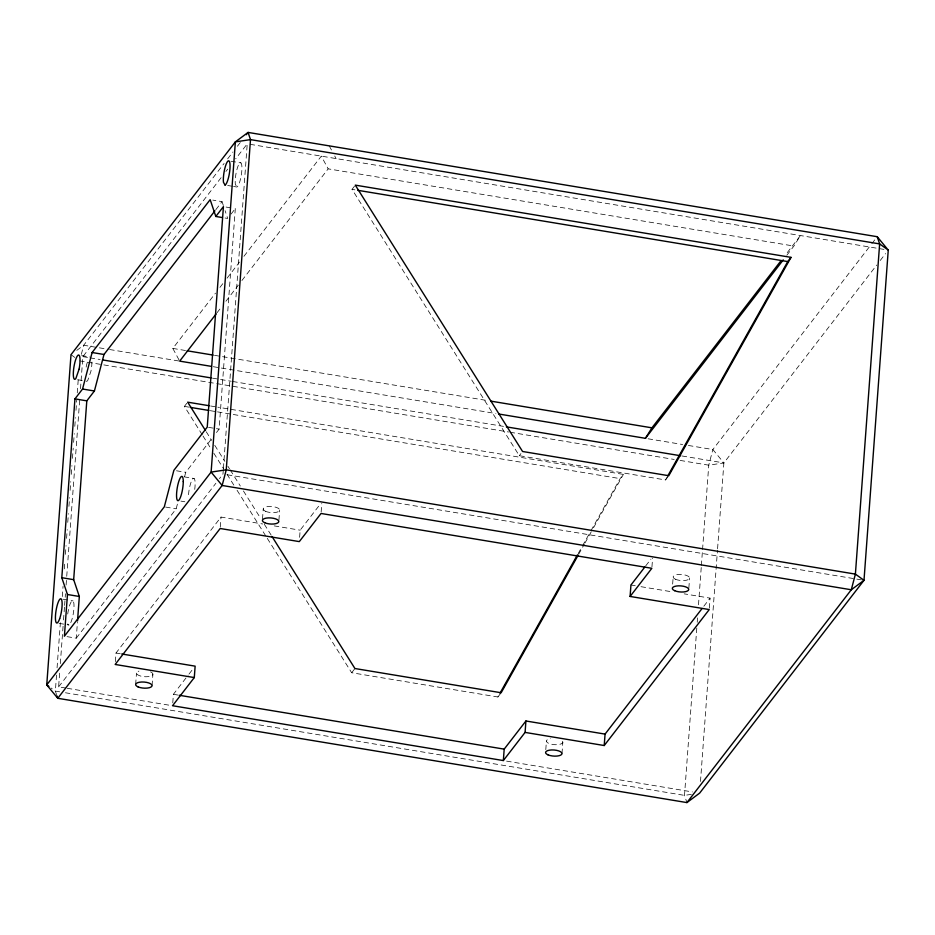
<?xml version="1.0" encoding="UTF-8"?>
<svg xmlns="http://www.w3.org/2000/svg" width="935" height="935" viewBox="0 0 935 935"><rect width="100%" height="100%" fill="white"/><g stroke="black" fill="none" stroke-linecap="round" stroke-linejoin="round"><path stroke-width="0.7" stroke-dasharray="4.67 3.51" d="M56.532 675.093L55.364 691.094L56.567 694.693M57.07 667.812L60.378 622.722M62.306 596.542L63.054 586.35M64.328 568.901L64.866 561.619M65.403 554.35L66.046 545.619M66.572 538.35L67.215 529.619M67.752 522.349L68.395 513.619M68.921 506.349L69.564 497.619M70.102 490.349L70.744 481.618M71.27 474.349L71.913 465.618M72.451 458.349L73.199 448.157M73.631 442.349L74.262 433.618M74.8 426.337L75.443 417.618M75.98 410.336L76.728 400.157M77.254 392.887L78.435 376.887M65.824 688.067L58.624 686.863L59.793 670.862M60.331 663.593L63.112 625.772M63.533 619.952L64.492 606.862M64.608 605.401L65.462 593.772M66.093 585.041L66.63 577.772M66.736 576.311L79.767 398.848M80.515 388.668L82.864 356.656L222.355 176.06M67.028 636.641L76.261 638.173L77.43 622.359M115.367 661.606L115.998 653.027L221.011 517.067L262.735 523.986M135.645 684.56L136.487 673.13M152.066 685.635L152.896 674.205M172.765 702.875L173.396 694.296L188.18 675.163M216.476 432.508L219.106 429.107L235.304 208.587L232.663 208.143M223.313 469.686L222.986 474.057L219.433 478.65M223.418 468.236L247.237 143.85L235.69 158.798M220.274 527.059L221.011 517.067M262.513 519.007L263.238 509.014M278.922 520.082L279.659 510.089M299.621 537.321L300.147 530.18L320.144 504.292M321.149 512.029L321.78 503.462M545.795 749.648L546.414 741.081M561.993 753.587L562.835 742.156M651.952 566.867L652.583 558.3M672.651 584.106L673.177 576.965M688.85 588.033L689.586 578.04M696.785 628.098L684.502 795.381L686.921 802.581M697.218 622.278L697.533 617.906M698.492 604.816L701.273 566.996M701.379 565.546L702.442 550.995M702.559 549.546L708.753 465.174L712.856 449.525L870.999 244.76M709.349 608.136L710.074 598.131L684.175 593.842M700.49 781.485L717.472 550.201M717.577 548.74L723.877 462.918L876.703 265.061M81.322 354.365L83.706 345.237L224.084 163.473M76.261 638.173L176.166 508.827L177.638 503.205M184.627 476.523L185.738 472.304L211.205 439.333M267.27 538.338L351.677 672.744L497.887 696.984L499.302 694.448M578.192 553.52L581.745 547.174M582.458 545.911L590.277 531.945M590.978 530.671L620.127 478.626L623.388 474.396L217.867 407.181M578.613 554.385L584.293 544.228M585.006 542.954L592.825 528.988M593.538 527.714L623.388 474.396M354.482 186.194L352.027 189.361L519.311 455.707L665.51 479.947L666.935 477.399M786.814 255.267L793.92 246.057L800.442 235.573L785.318 255.138M227.637 158.88L232.967 151.973M237.42 146.222L241.861 140.472M225.919 171.456L227.696 169.153M215.833 209.674L222.039 201.633L212.806 200.102M231.074 214.057L235.304 208.587M178.982 359.846L172.811 348.416L215.494 293.146M219.935 287.396L223.488 282.791M227.053 278.186L239.5 262.069M243.941 256.307L321.301 156.145L328.162 168.849L793.92 246.057M217.013 312.757L220.578 308.153M225.908 301.245L238.355 285.128M241.908 280.523L328.162 168.849M202.217 434.752L184.405 406.398L187.666 402.167M58.624 686.863L215.88 483.255M189.045 674.03L192.528 669.53M351.677 672.744L354.938 668.525M519.311 455.707L520.935 453.592M497.887 696.984L501.148 692.753M665.51 479.947L667.964 476.78M871.887 243.614L875.44 239.009M880.256 260.456L885.585 253.549M645.723 565.874L650.947 559.118M703.845 606.207L710.074 598.131M76.775 350.391L83.706 345.237L108.18 349.293M688.37 445.469L712.856 449.525L723.877 462.918L708.753 465.174L679.955 460.394M691.374 794.353L684.502 795.381L65.438 692.765M250.101 144.317L883.937 249.388M230.992 161.229L240.926 162.889M352.027 189.361L354.903 189.828M227.684 185.492L232.955 186.369M233.575 186.462L236.906 187.023A12.342 2.735 -80.6 0 0 241.826 170.673A12.342 2.735 -80.6 0 0 238.53 164.946A12.342 2.735 -80.6 0 0 235.316 184.265L236.906 187.023M226.071 207.056L231.342 207.932M225.054 217.995L227.696 218.439L225.09 210.679M172.811 348.416L185.761 350.555M214.536 355.335L487.918 400.647M109.617 349.526L178.725 360.98M213.285 366.707L495.924 413.539M648.06 438.784L682.62 444.511M81.672 355.592L90.204 356.995M82.864 356.656L88.626 357.614M90.076 357.86L100.15 359.531M212.514 378.149L231.237 381.258M232.675 381.492L503.486 426.383M682.106 455.988L723.877 462.918M79.604 360.887L508.628 432.005M510.078 432.239L674.193 459.447M77.663 379.727L83.554 380.697M210.667 405.989L216.429 406.935M184.405 406.398L188.718 407.111M210.281 410.687L216.043 411.634M217.481 411.879L231.857 414.263M233.294 414.497L620.127 478.626M208.552 427.353L215.155 428.44M216.476 428.662L219.106 429.107M227.31 474.77L855.361 578.87M856.799 579.116L862.561 580.074M176.505 470.784L185.738 472.304M184.195 476.85L194.141 478.498M180.887 501.102L184.849 501.768M165.624 507.074L176.166 508.827M274.247 525.891L300.147 530.18M630.938 585.018L635.262 585.731M641.013 586.689L672.662 591.937M63.066 599.218L73 600.866M59.057 623.353L68.991 625.012M115.998 653.027L120.311 653.752M173.396 694.296L177.708 695.021M67.262 688.3L172.414 705.726M506.606 761.125L692.426 791.933M59.676 691.806L55.364 691.094L51.051 687.996M71.002 354.692L75.303 357.789M206.249 431.771L211.672 440.397M214.769 445.329L224.832 461.364M227.93 466.296L229.484 468.762M230.255 469.989L240.318 486.025M243.427 490.957L260.456 518.083M264.336 524.255L271.302 535.346M202.988 435.99L210.737 448.321M213.834 453.253L223.897 469.288M226.995 474.22L233.96 485.312M237.058 490.244L266.487 537.099M329.237 145.872L331.983 150.956M334.73 156.04L336.097 158.576M222.039 201.633L223.348 205.501M91.91 362.09A12.342 2.735 -80.6 0 1 90.952 371.183L87.703 380.557A12.342 2.735 -80.6 0 1 86.195 381.129M86.137 367.069A12.342 2.735 -80.6 0 1 87.645 361.342M194.714 489.391A12.342 2.735 -80.6 0 0 195.041 486.282L195.146 483.477A12.342 2.735 -80.6 0 0 192.622 479.082A12.342 2.735 -80.6 0 0 188.847 491.635L188.519 494.732A12.342 2.735 -80.6 0 0 188.414 497.549M562.566 741.35A8.228 3.05 4.2 0 1 557.389 744.681A8.228 3.05 4.2 0 1 547.162 742.425A8.228 3.05 4.2 0 1 550.563 738.697M150.535 671.891A8.228 3.05 4.2 0 1 150.465 676.215A8.228 3.05 4.2 0 1 138.859 675.444A8.228 3.05 4.2 0 1 138.929 671.12M67.717 614.003A12.342 2.735 -80.6 0 1 72.79 600.737A12.342 2.735 -80.6 0 1 72.837 615.978A12.342 2.735 -80.6 0 1 67.752 623.937M675.538 579.279A8.228 3.05 4.2 0 0 689.294 578.812A8.228 3.05 4.2 0 0 679.301 574.406A8.228 3.05 4.2 0 0 675.538 579.279M265.61 511.328A8.228 3.05 4.2 0 0 279.366 510.861A8.228 3.05 4.2 0 0 269.373 506.454A8.228 3.05 4.2 0 0 265.61 511.328"/><path stroke-width="1.4" d="M215.821 216.464L223.43 206.612L207.243 427.131L173.863 470.34L164.303 506.852L64.398 636.209L67.46 594.508L61.803 577.69L74.94 398.883L82.549 389.03L92.109 352.518L210.165 199.658L215.821 216.464L222.413 217.563M77.535 620.922L79.323 596.472L73.678 579.665L86.803 400.846L94.412 390.994L103.984 354.482L214.945 210.819M702.068 608.51L605.062 734.104L525.926 720.99L525.084 732.409L503.346 760.564L172.554 705.726L194.293 677.571L195.135 666.152L121.749 653.986M503.346 760.564L504.187 749.134L525.926 720.99M525.084 732.409L604.22 745.534L605.062 734.104M604.22 745.534L709.244 609.562L630.096 596.448L630.938 585.018L644.858 567.007M888.25 250.101L863.998 580.308L699.637 793.125L686.921 802.581L57.783 698.293L46.75 684.899L71.002 354.692L235.363 141.875L248.079 132.419L877.217 236.707L888.25 250.101L879.636 243.906L250.498 139.619L235.363 141.875L211.123 472.082L46.75 684.899L48.901 686.442M500.015 693.174L577.479 554.794M577.9 555.647L501.148 692.753L354.938 668.525L272.073 536.585M667.648 476.137L787.749 261.578L791.01 257.359L355.288 185.13L522.572 451.488L668.77 475.716L791.01 257.359M498.799 414.018L645.43 438.316L651.94 427.833L780.877 260.9M246.302 134.722L248.079 132.419L250.498 139.619L226.247 469.826L222.144 485.475L57.783 698.293L56.977 695.897M216.125 313.915L179.672 361.12L211.298 366.356M645.43 438.316L783.261 259.872M630.096 596.448L651.847 568.293L321.044 513.467L299.305 541.61L220.169 528.497L115.157 664.458L194.293 677.571M686.921 802.581L851.294 589.763L863.998 580.308L855.396 574.113L226.247 469.826L211.123 472.082L222.144 485.475L851.294 589.763L855.396 574.113L879.636 243.906L877.217 236.707M357.778 190.308L787.749 261.578M187.199 350.8L213.098 355.09M490.793 401.127L651.94 427.833M92.109 352.518L103.984 354.482M103.037 359.998L211.076 377.915M506.373 426.863L680.668 455.754M209.23 405.743L187.666 402.167L205.478 430.532M82.549 389.03L94.412 390.994M190.156 407.344L208.844 410.442M74.94 398.883L86.803 400.846M61.803 577.69L73.678 579.665M67.46 594.508L79.323 596.472M179.146 695.254L504.187 749.134M183.272 481.502L183.166 484.318A12.342 2.735 -80.6 0 1 179.064 499.968A12.342 2.735 -80.6 0 1 176.645 492.757L176.972 489.659A12.342 2.735 -80.6 0 1 180.747 477.119A12.342 2.735 -80.6 0 1 183.272 481.502M79.078 369.22L75.84 378.582A12.342 2.735 -80.6 0 1 73.608 369.337A12.342 2.735 -80.6 0 1 78.575 354.973A12.342 2.735 -80.6 0 1 79.078 369.22M225.043 185.048L223.453 182.29A12.342 2.735 -80.6 0 1 226.667 162.982A12.342 2.735 -80.6 0 1 229.952 168.697A12.342 2.735 -80.6 0 1 225.043 185.048M264.769 522.758A8.228 3.05 4.2 0 0 278.525 522.291A8.228 3.05 4.2 0 0 268.532 517.885A8.228 3.05 4.2 0 0 264.769 522.758M138.018 686.874A8.228 3.05 4.2 0 0 151.774 686.407A8.228 3.05 4.2 0 0 141.781 682.001A8.228 3.05 4.2 0 0 138.018 686.874M547.945 754.826A8.228 3.05 4.2 0 0 561.701 754.358A8.228 3.05 4.2 0 0 551.708 749.952A8.228 3.05 4.2 0 0 547.945 754.826M674.696 590.71A8.228 3.05 4.2 0 0 688.452 590.242A8.228 3.05 4.2 0 0 678.471 585.836A8.228 3.05 4.2 0 0 674.696 590.71M59.676 618.689A12.342 2.735 -80.6 0 0 61.137 598.903A12.342 2.735 -80.6 0 0 55.516 615.137A12.342 2.735 -80.6 0 0 59.676 618.689"/></g></svg>
